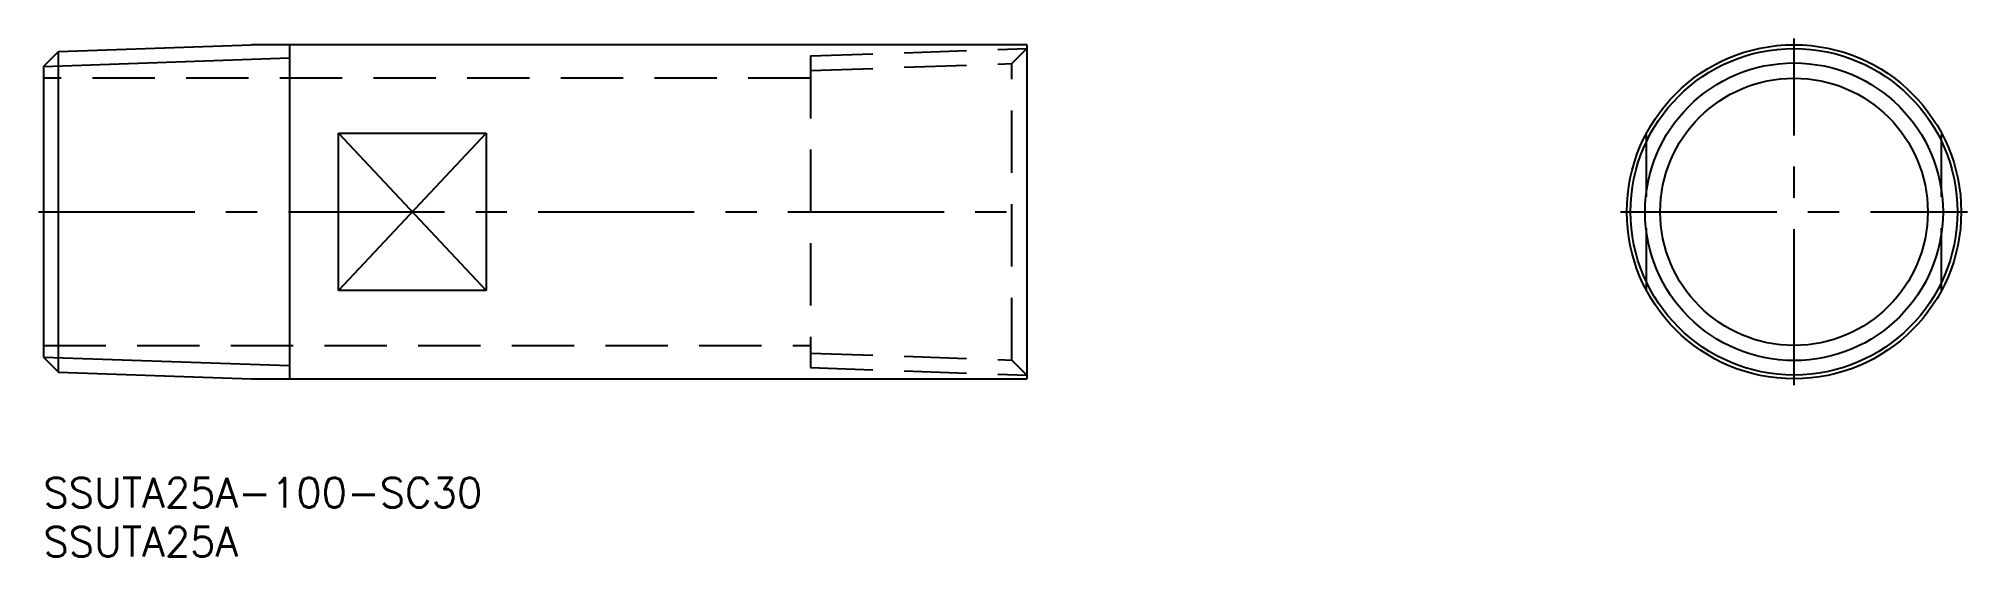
# Model space of a CAD drawing. Extents: x 0 to 196, y -8 to 45.
import ezdxf

# ---------------------------------------------------------------- set-up
doc = ezdxf.new("R2010")
doc.units = 0
doc.header["$LTSCALE"] = 0.5
doc.linetypes.add('CENTER', pattern=[50.8, 31.75, -6.35, 6.35, -6.35])
doc.linetypes.add('DASHED', pattern=[19.05, 12.7, -6.35])
for name, color, linetype in [('MSM_CENTER', 1, 'CENTER'), ('MSM_CONTINUOUS', 7, 'CONTINUOUS'), ('MSM_DASHED', 4, 'DASHED'), ('MSM_NARROW', 5, 'CONTINUOUS'), ('MSM_PART_NUMBER', 7, 'CONTINUOUS')]:
    doc.layers.add(name, color=color, linetype=linetype)
doc.styles.get("Standard").update_dxf_attribs({"font": 'txt.shx', "height": 3, "bigfont": 'bigfont.shx'})

# ---------------------------------------------------------------- blocks, each defined once
blk = doc.blocks.new('*U19')
at = {"layer": 'MSM_PART_NUMBER'}
blk.add_text('SSUTA25A-100-SC30', height=3, dxfattribs=at).set_placement((0, -3))
blk = doc.blocks.new('*U20')
at = {"layer": 'MSM_PART_NUMBER'}
blk.add_text('SSUTA25A', height=3, dxfattribs=at).set_placement((0, -8))

msp = doc.modelspace()

# ---------------------------------------------------------------- linework, layer by layer
at = {"layer": 'MSM_CENTER'}
for p, q in [((178, 9.45), (178, 44.71)), ((-0.5, 27.08), (100.5, 27.08)), ((160.36, 27.08), (195.63, 27.08))]:
    msp.add_line(p, q, dxfattribs=at)
at = {"layer": 'MSM_CONTINUOUS'}
for p, q in [((0, 41.86), (1.53, 43.4)), ((1.53, 43.4), (21.14, 44.08)), ((1.53, 10.77), (1.53, 43.4)), ((100, 44.08), (21.14, 44.08)), ((25, 44.08), (25, 10.08)), ((100, 44.08), (100, 10.08)), ((0, 41.86), (0, 12.3)), ((30, 19.08), (30, 35.08)), ((30, 35.08), (45, 35.08)), ((45, 35.08), (45, 19.08)), ((45, 19.08), (30, 19.08)), ((0, 12.3), (1.53, 10.77)), ((1.53, 10.77), (21.14, 10.08)), ((21.14, 10.08), (100, 10.08))]:
    msp.add_line(p, q, dxfattribs=at)
for radius in [17, 15.15, 13.6]:
    msp.add_circle((178, 27.08), radius, dxfattribs=at)
at = {"layer": 'MSM_DASHED'}
for p, q in [((78, 42.94), (100, 43.7)), ((98.47, 42.17), (100, 43.7)), ((78, 42.94), (78, 11.22)), ((78, 41.46), (98.47, 42.17)), ((98.47, 11.99), (98.47, 42.17)), ((78, 40.68), (0, 40.68)), ((163, 19.08), (163, 35.08)), ((193, 19.08), (193, 35.08)), ((0, 13.48), (78, 13.48)), ((78, 12.7), (98.47, 11.99)), ((98.47, 11.99), (100, 10.46)), ((78, 11.22), (100, 10.46))]:
    msp.add_line(p, q, dxfattribs=at)
at = {"layer": 'MSM_NARROW'}
for p, q in [((0, 41.86), (25, 42.74)), ((30, 35.08), (45, 19.08)), ((45, 35.08), (30, 19.08)), ((0, 12.3), (25, 11.42))]:
    msp.add_line(p, q, dxfattribs=at)
msp.add_circle((178, 27.08), 16.62, dxfattribs=at)

# ---------------------------------------------------------------- block references
at = {"layer": 'MSM_CONTINUOUS'}
for name in ['*U19', '*U20']:
    msp.add_blockref(name, (0, 0), dxfattribs=at)

doc.saveas('drawing.dxf')
